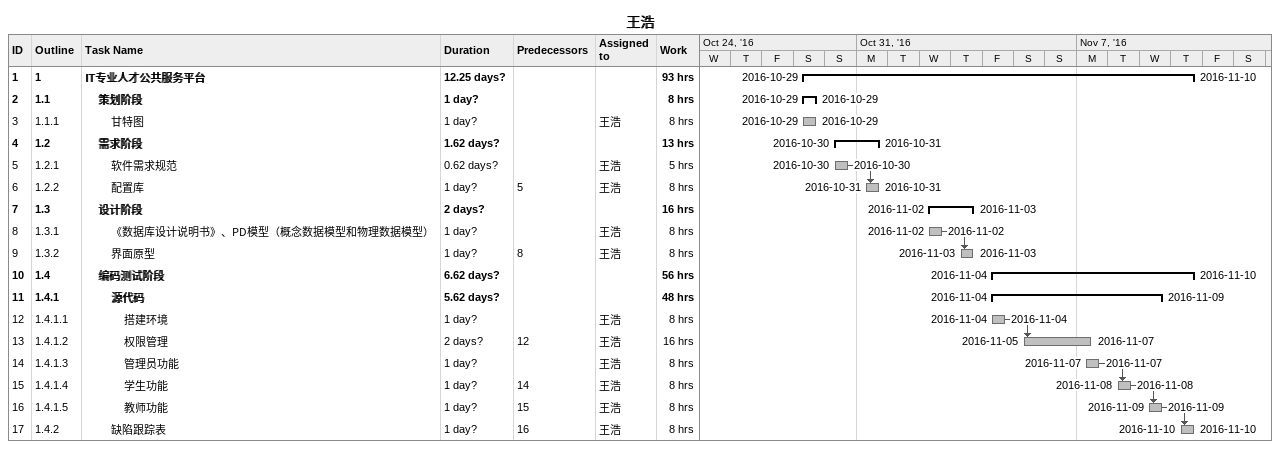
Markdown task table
王浩

| ID | WBS | Task | Duration | Start | Finish | Predecessors | Resources | Work (h) |
|---|---|---|---|---|---|---|---|---|
| 1 | 1 | **IT专业人才公共服务平台** | 12.25d? | 2016-10-29 | 2016-11-10 |  |  | 93 |
| 2 | 1.1 | **策划阶段** | 1d? | 2016-10-29 | 2016-10-29 |  |  | 8 |
| 3 | 1.1.1 | 甘特图 | 1d? | 2016-10-29 | 2016-10-29 |  | 王浩 | 8 |
| 4 | 1.2 | **需求阶段** | 1.62d? | 2016-10-30 | 2016-10-31 |  |  | 13 |
| 5 | 1.2.1 | 软件需求规范 | 0.62d? | 2016-10-30 | 2016-10-30 |  | 王浩 | 5 |
| 6 | 1.2.2 | 配置库 | 1d? | 2016-10-31 | 2016-10-31 | 5 | 王浩 | 8 |
| 7 | 1.3 | **设计阶段** | 2d? | 2016-11-02 | 2016-11-03 |  |  | 16 |
| 8 | 1.3.1 | 《数据库设计说明书》、PD模型（概念数据模型和物理数据模型） | 1d? | 2016-11-02 | 2016-11-02 |  | 王浩 | 8 |
| 9 | 1.3.2 | 界面原型 | 1d? | 2016-11-03 | 2016-11-03 | 8 | 王浩 | 8 |
| 10 | 1.4 | **编码测试阶段** | 6.62d? | 2016-11-04 | 2016-11-10 |  |  | 56 |
| 11 | 1.4.1 | **源代码** | 5.62d? | 2016-11-04 | 2016-11-09 |  |  | 48 |
| 12 | 1.4.1.1 | 搭建环境 | 1d? | 2016-11-04 | 2016-11-04 |  | 王浩 | 8 |
| 13 | 1.4.1.2 | 权限管理 | 2d? | 2016-11-05 | 2016-11-07 | 12 | 王浩 | 16 |
| 14 | 1.4.1.3 | 管理员功能 | 1d? | 2016-11-07 | 2016-11-07 |  | 王浩 | 8 |
| 15 | 1.4.1.4 | 学生功能 | 1d? | 2016-11-08 | 2016-11-08 | 14 | 王浩 | 8 |
| 16 | 1.4.1.5 | 教师功能 | 1d? | 2016-11-09 | 2016-11-09 | 15 | 王浩 | 8 |
| 17 | 1.4.2 | 缺陷跟踪表 | 1d? | 2016-11-10 | 2016-11-10 | 16 | 王浩 | 8 |
